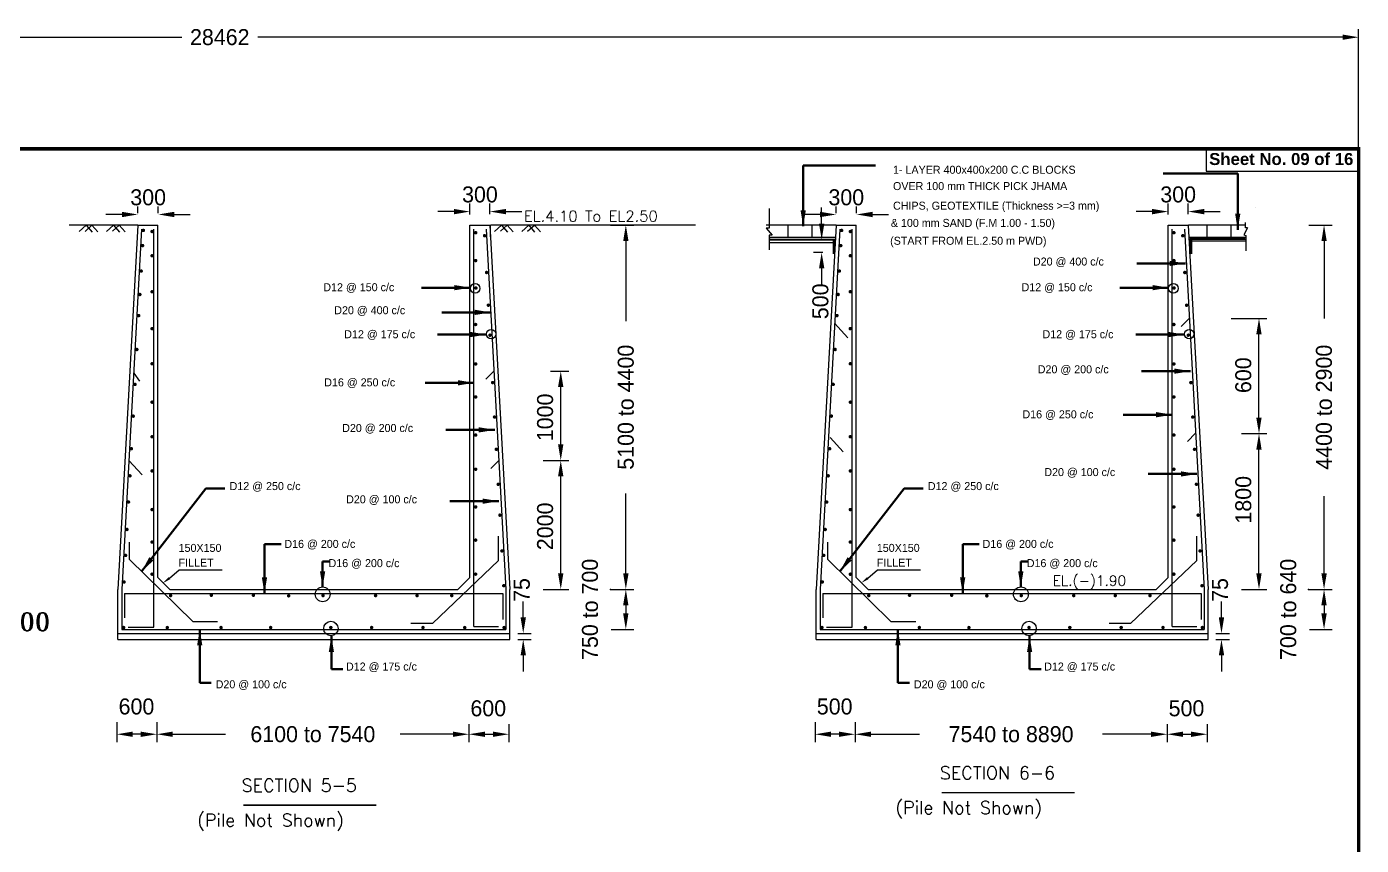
# Model space of a CAD drawing. Extents: x -377620 to 406987, y -326460 to -226264.
# Drawn here: x 224406 to 241084, y -242722 to -232497 of the extents above; entities that cross this region are included whole.
import ezdxf

# ---------------------------------------------------------------- set-up
doc = ezdxf.new("R2010")
doc.units = 0
doc.header["$LTSCALE"] = 300
doc.header["$MEASUREMENT"] = 0
doc.layers.get('DEFPOINTS').update_dxf_attribs({"linetype": 'CONTINUOUS'})
doc.layers.add('LINE', color=7, linetype='CONTINUOUS')
doc.styles.add('BIG', font='ROMANT.SHX')
doc.dimstyles.new('3', dxfattribs={"dimtxt": 225, "dimasz": 350, "dimexe": 100, "dimexo": 25, "dimgap": 9, "dimtad": 0, "dimdec": 0, "dimzin": 0, "dimdsep": 46, "dimtxsty": 'Standard', "dimcen": 0, "dimclrd": 5, "dimclre": 6, "dimclrt": 256, "dimadec": 0, "dimazin": 0, "dimtfac": 1, "dimtdec": 0, "dimtofl": 0, "dimtmove": 2, "dimatfit": 3, "dimfxl": 1, "dimtolj": 1, "dimtzin": 0, "dimarcsym": 0})

# ---------------------------------------------------------------- blocks, each defined once
blk = doc.blocks.new('*D206')
at = {"layer": 'DEFPOINTS', "color": 0}
for p in [(230517, -240075), (230517, -240150), (230611, -240075)]:
    blk.add_point(p, dxfattribs=at)
at = {"layer": 'LINE', "color": 7}
for p, q in [((230611, -239875), (230611, -239675)), ((230542, -240075), (230711, -240075)), ((230542, -240150), (230711, -240150)), ((230611, -240350), (230611, -240550))]:
    blk.add_line(p, q, dxfattribs=at)
for points in [[(230578, -239875), (230645, -239875), (230611, -240075)], [(230578, -240350), (230645, -240350), (230611, -240150)]]:
    blk.add_solid(points, dxfattribs=at)
at = {"layer": 'LINE', "color": 7, "insert": (230594, -239533), "char_height": 200, "attachment_point": 5, "rotation": 90}
blk.add_mtext('\\A1;75', dxfattribs=at)
blk = doc.blocks.new('*D207')
at = {"layer": 'DEFPOINTS', "color": 0}
for p in [(231701, -239525), (231686, -240025), (231893, -240025)]:
    blk.add_point(p, dxfattribs=at)
at = {"layer": 'LINE', "color": 7}
for p, q in [((231726, -239525), (231993, -239525)), ((231893, -239725), (231893, -239825)), ((231711, -240025), (231993, -240025))]:
    blk.add_line(p, q, dxfattribs=at)
for points in [[(231859, -239725), (231926, -239725), (231893, -239525)], [(231859, -239825), (231926, -239825), (231893, -240025)]]:
    blk.add_solid(points, dxfattribs=at)
at = {"layer": 'LINE', "color": 7, "insert": (231446, -239775), "char_height": 200, "attachment_point": 5, "rotation": 90}
blk.add_mtext('\\A1;750 to 700', dxfattribs=at)
blk = doc.blocks.new('*D212')
at = {"layer": 'DEFPOINTS', "color": 0}
for p in [(229932, -241182), (230432, -241182), (230432, -241335)]:
    blk.add_point(p, dxfattribs=at)
at = {"layer": 'LINE', "color": 7}
for p, q in [((229932, -241207), (229932, -241435)), ((230432, -241207), (230432, -241435)), ((230132, -241335), (230232, -241335))]:
    blk.add_line(p, q, dxfattribs=at)
for points in [[(230132, -241302), (230132, -241368), (229932, -241335)], [(230232, -241302), (230232, -241368), (230432, -241335)]]:
    blk.add_solid(points, dxfattribs=at)
at = {"layer": 'LINE', "color": 7, "insert": (230174, -241012), "char_height": 200, "attachment_point": 5}
blk.add_mtext('\\A1;600', dxfattribs=at)
blk = doc.blocks.new('*D213')
at = {"layer": 'DEFPOINTS', "color": 0}
for p in [(225532, -241157), (226032, -241157), (225532, -241335)]:
    blk.add_point(p, dxfattribs=at)
at = {"layer": 'LINE', "color": 7}
for p, q in [((225532, -241182), (225532, -241435)), ((226032, -241182), (226032, -241435)), ((225832, -241335), (225732, -241335))]:
    blk.add_line(p, q, dxfattribs=at)
for points in [[(225732, -241302), (225732, -241368), (225532, -241335)], [(225832, -241302), (225832, -241368), (226032, -241335)]]:
    blk.add_solid(points, dxfattribs=at)
at = {"layer": 'LINE', "color": 7, "insert": (225778, -240989), "char_height": 200, "attachment_point": 5}
blk.add_mtext('\\A1;600', dxfattribs=at)
blk = doc.blocks.new('*D214')
at = {"layer": 'DEFPOINTS', "color": 0}
for p in [(226032, -241240), (229932, -241240), (229932, -241335)]:
    blk.add_point(p, dxfattribs=at)
at = {"layer": 'LINE', "color": 7}
for p, q in [((226032, -241265), (226032, -241435)), ((229932, -241265), (229932, -241435)), ((226232, -241335), (226890, -241335)), ((229732, -241335), (229074, -241335))]:
    blk.add_line(p, q, dxfattribs=at)
for points in [[(226232, -241302), (226232, -241368), (226032, -241335)], [(229732, -241302), (229732, -241368), (229932, -241335)]]:
    blk.add_solid(points, dxfattribs=at)
at = {"layer": 'LINE', "color": 7, "insert": (227982, -241335), "char_height": 200, "attachment_point": 5}
blk.add_mtext('\\A1;6100 to 7540', dxfattribs=at)
blk = doc.blocks.new('*D215')
at = {"layer": 'DEFPOINTS', "color": 0}
for p in [(241050, -232628), (212588, -234023), (241050, -234023)]:
    blk.add_point(p, dxfattribs=at)
at = {"layer": 'LINE', "color": 7}
for p, q in [((212588, -233998), (212588, -232528)), ((212788, -232628), (226343, -232628)), ((240850, -232628), (227294, -232628)), ((241050, -233998), (241050, -232528))]:
    blk.add_line(p, q, dxfattribs=at)
for points in [[(212788, -232595), (212788, -232661), (212588, -232628)], [(240850, -232595), (240850, -232661), (241050, -232628)]]:
    blk.add_solid(points, dxfattribs=at)
at = {"layer": 'LINE', "color": 7, "insert": (226819, -232628), "char_height": 200, "attachment_point": 5}
blk.add_mtext('\\A1;28462', dxfattribs=at)
blk = doc.blocks.new('*D216')
at = {"layer": 'DEFPOINTS', "color": 0}
for p in [(231676, -234975), (231893, -234975), (231676, -239525)]:
    blk.add_point(p, dxfattribs=at)
at = {"layer": 'LINE', "color": 7}
for p, q in [((231701, -234975), (231993, -234975)), ((231893, -235175), (231893, -236175)), ((231893, -239325), (231893, -238326)), ((231701, -239525), (231993, -239525))]:
    blk.add_line(p, q, dxfattribs=at)
for points in [[(231860, -235175), (231927, -235175), (231893, -234975)], [(231860, -239325), (231927, -239325), (231893, -239525)]]:
    blk.add_solid(points, dxfattribs=at)
at = {"layer": 'LINE', "color": 7, "insert": (231893, -237250), "char_height": 200, "attachment_point": 5, "rotation": 90}
blk.add_mtext('\\A1;5100 to 4400', dxfattribs=at)
blk = doc.blocks.new('*D221')
at = {"layer": 'DEFPOINTS', "color": 0}
for p in [(230895, -237914), (231080, -237914), (230836, -239525)]:
    blk.add_point(p, dxfattribs=at)
at = {"layer": 'LINE', "color": 7}
for p, q in [((230920, -237914), (231180, -237914)), ((231080, -239325), (231080, -238114)), ((230861, -239525), (231180, -239525))]:
    blk.add_line(p, q, dxfattribs=at)
for points in [[(231046, -238114), (231113, -238114), (231080, -237914)], [(231046, -239325), (231113, -239325), (231080, -239525)]]:
    blk.add_solid(points, dxfattribs=at)
at = {"layer": 'LINE', "color": 7, "insert": (230885, -238738), "char_height": 200, "attachment_point": 5, "rotation": 90}
blk.add_mtext('\\A1;2000', dxfattribs=at)
blk = doc.blocks.new('*D225')
at = {"layer": 'DEFPOINTS', "color": 0}
for p in [(230195, -234806), (229945, -234869), (230195, -234863)]:
    blk.add_point(p, dxfattribs=at)
at = {"layer": 'LINE', "color": 7}
for p, q in [((229745, -234806), (229545, -234806)), ((229945, -234844), (229945, -234706)), ((230195, -234838), (230195, -234706)), ((230395, -234806), (230595, -234806))]:
    blk.add_line(p, q, dxfattribs=at)
for points in [[(229745, -234773), (229745, -234840), (229945, -234806)], [(230395, -234773), (230395, -234840), (230195, -234806)]]:
    blk.add_solid(points, dxfattribs=at)
at = {"layer": 'LINE', "color": 7, "insert": (230070, -234593), "char_height": 200, "attachment_point": 5}
blk.add_mtext('\\A1;300', dxfattribs=at)
blk = doc.blocks.new('*D226')
at = {"layer": 'DEFPOINTS', "color": 0}
for p in [(225796, -234853), (226051, -234842), (226051, -234853)]:
    blk.add_point(p, dxfattribs=at)
at = {"layer": 'LINE', "color": 7}
for p, q in [((225796, -234828), (225796, -234742)), ((226051, -234828), (226051, -234742)), ((225596, -234842), (225396, -234842)), ((226251, -234842), (226451, -234842))]:
    blk.add_line(p, q, dxfattribs=at)
for points in [[(225596, -234809), (225596, -234876), (225796, -234842)], [(226251, -234809), (226251, -234876), (226051, -234842)]]:
    blk.add_solid(points, dxfattribs=at)
at = {"layer": 'LINE', "color": 7, "insert": (225924, -234629), "char_height": 200, "attachment_point": 5}
blk.add_mtext('\\A1;300', dxfattribs=at)
blk = doc.blocks.new('*D229')
at = {"layer": 'DEFPOINTS', "color": 0}
for p in [(239242, -240075), (239242, -240150), (239336, -240075)]:
    blk.add_point(p, dxfattribs=at)
at = {"layer": 'LINE', "color": 7}
for p, q in [((239336, -239875), (239336, -239675)), ((239267, -240075), (239436, -240075)), ((239267, -240150), (239436, -240150)), ((239336, -240350), (239336, -240550))]:
    blk.add_line(p, q, dxfattribs=at)
for points in [[(239303, -239875), (239370, -239875), (239336, -240075)], [(239303, -240350), (239370, -240350), (239336, -240150)]]:
    blk.add_solid(points, dxfattribs=at)
at = {"layer": 'LINE', "color": 7, "insert": (239319, -239533), "char_height": 200, "attachment_point": 5, "rotation": 90}
blk.add_mtext('\\A1;75', dxfattribs=at)
blk = doc.blocks.new('*D230')
at = {"layer": 'DEFPOINTS', "color": 0}
for p in [(240426, -239525), (240411, -240025), (240618, -240025)]:
    blk.add_point(p, dxfattribs=at)
at = {"layer": 'LINE', "color": 7}
for p, q in [((240451, -239525), (240718, -239525)), ((240618, -239725), (240618, -239825)), ((240436, -240025), (240718, -240025))]:
    blk.add_line(p, q, dxfattribs=at)
for points in [[(240584, -239725), (240651, -239725), (240618, -239525)], [(240584, -239825), (240651, -239825), (240618, -240025)]]:
    blk.add_solid(points, dxfattribs=at)
at = {"layer": 'LINE', "color": 7, "insert": (240171, -239775), "char_height": 200, "attachment_point": 5, "rotation": 90}
blk.add_mtext('\\A1;700 to 640', dxfattribs=at)
blk = doc.blocks.new('*D231')
at = {"layer": 'DEFPOINTS', "color": 0}
for p in [(238657, -241182), (239157, -241182), (239157, -241335)]:
    blk.add_point(p, dxfattribs=at)
at = {"layer": 'LINE', "color": 7}
for p, q in [((238657, -241207), (238657, -241435)), ((239157, -241207), (239157, -241435)), ((238857, -241335), (238957, -241335))]:
    blk.add_line(p, q, dxfattribs=at)
for points in [[(238857, -241302), (238857, -241368), (238657, -241335)], [(238957, -241302), (238957, -241368), (239157, -241335)]]:
    blk.add_solid(points, dxfattribs=at)
at = {"layer": 'LINE', "color": 7, "insert": (238899, -241012), "char_height": 200, "attachment_point": 5}
blk.add_mtext('\\A1;500', dxfattribs=at)
blk = doc.blocks.new('*D232')
at = {"layer": 'DEFPOINTS', "color": 0}
for p in [(234257, -241157), (234757, -241157), (234257, -241335)]:
    blk.add_point(p, dxfattribs=at)
at = {"layer": 'LINE', "color": 7}
for p, q in [((234257, -241182), (234257, -241435)), ((234757, -241182), (234757, -241435)), ((234557, -241335), (234457, -241335))]:
    blk.add_line(p, q, dxfattribs=at)
for points in [[(234457, -241302), (234457, -241368), (234257, -241335)], [(234557, -241302), (234557, -241368), (234757, -241335)]]:
    blk.add_solid(points, dxfattribs=at)
at = {"layer": 'LINE', "color": 7, "insert": (234503, -240989), "char_height": 200, "attachment_point": 5}
blk.add_mtext('\\A1;500', dxfattribs=at)
blk = doc.blocks.new('*D233')
at = {"layer": 'DEFPOINTS', "color": 0}
for p in [(234757, -241240), (238657, -241240), (238657, -241335)]:
    blk.add_point(p, dxfattribs=at)
at = {"layer": 'LINE', "color": 7}
for p, q in [((234757, -241265), (234757, -241435)), ((238657, -241265), (238657, -241435)), ((234957, -241335), (235564, -241335)), ((238457, -241335), (237849, -241335))]:
    blk.add_line(p, q, dxfattribs=at)
for points in [[(234957, -241302), (234957, -241368), (234757, -241335)], [(238457, -241302), (238457, -241368), (238657, -241335)]]:
    blk.add_solid(points, dxfattribs=at)
at = {"layer": 'LINE', "color": 7, "insert": (236707, -241335), "char_height": 200, "attachment_point": 5}
blk.add_mtext('\\A1;7540 to 8890', dxfattribs=at)
blk = doc.blocks.new('*D234')
at = {"layer": 'DEFPOINTS', "color": 0}
for p in [(240401, -234975), (240618, -234975), (240401, -239525)]:
    blk.add_point(p, dxfattribs=at)
at = {"layer": 'LINE', "color": 7}
for p, q in [((240426, -234975), (240718, -234975)), ((240618, -235175), (240618, -236141)), ((240618, -239325), (240618, -238359)), ((240426, -239525), (240718, -239525))]:
    blk.add_line(p, q, dxfattribs=at)
for points in [[(240585, -235175), (240652, -235175), (240618, -234975)], [(240585, -239325), (240652, -239325), (240618, -239525)]]:
    blk.add_solid(points, dxfattribs=at)
at = {"layer": 'LINE', "color": 7, "insert": (240618, -237250), "char_height": 200, "attachment_point": 5, "rotation": 90}
blk.add_mtext('\\A1;4400 to 2900', dxfattribs=at)
blk = doc.blocks.new('*D235')
at = {"layer": 'DEFPOINTS', "color": 0}
for p in [(239562, -237580), (239805, -237580), (239561, -239525)]:
    blk.add_point(p, dxfattribs=at)
at = {"layer": 'LINE', "color": 7}
for p, q in [((239587, -237580), (239905, -237580)), ((239805, -239325), (239805, -237780)), ((239586, -239525), (239905, -239525))]:
    blk.add_line(p, q, dxfattribs=at)
for points in [[(239771, -237780), (239838, -237780), (239805, -237580)], [(239771, -239325), (239838, -239325), (239805, -239525)]]:
    blk.add_solid(points, dxfattribs=at)
at = {"layer": 'LINE', "color": 7, "insert": (239610, -238406), "char_height": 200, "attachment_point": 5, "rotation": 90}
blk.add_mtext('\\A1;1800', dxfattribs=at)
blk = doc.blocks.new('*D236')
at = {"layer": 'DEFPOINTS', "color": 0}
for p in [(238920, -234806), (238670, -234869), (238920, -234863)]:
    blk.add_point(p, dxfattribs=at)
at = {"layer": 'LINE', "color": 7}
for p, q in [((238470, -234806), (238270, -234806)), ((238670, -234844), (238670, -234706)), ((238920, -234838), (238920, -234706)), ((239120, -234806), (239320, -234806))]:
    blk.add_line(p, q, dxfattribs=at)
for points in [[(238470, -234773), (238470, -234840), (238670, -234806)], [(239120, -234773), (239120, -234840), (238920, -234806)]]:
    blk.add_solid(points, dxfattribs=at)
at = {"layer": 'LINE', "color": 7, "insert": (238795, -234593), "char_height": 200, "attachment_point": 5}
blk.add_mtext('\\A1;300', dxfattribs=at)
blk = doc.blocks.new('*D237')
at = {"layer": 'DEFPOINTS', "color": 0}
for p in [(234521, -234853), (234776, -234842), (234776, -234853)]:
    blk.add_point(p, dxfattribs=at)
at = {"layer": 'LINE', "color": 7}
for p, q in [((234521, -234828), (234521, -234742)), ((234776, -234828), (234776, -234742)), ((234321, -234842), (234121, -234842)), ((234976, -234842), (235176, -234842))]:
    blk.add_line(p, q, dxfattribs=at)
for points in [[(234321, -234809), (234321, -234876), (234521, -234842)], [(234976, -234809), (234976, -234876), (234776, -234842)]]:
    blk.add_solid(points, dxfattribs=at)
at = {"layer": 'LINE', "color": 7, "insert": (234648, -234629), "char_height": 200, "attachment_point": 5}
blk.add_mtext('\\A1;300', dxfattribs=at)
blk = doc.blocks.new('*D238')
at = {"layer": 'DEFPOINTS', "color": 0}
for p in [(230926, -236799), (231080, -236799), (230836, -237914)]:
    blk.add_point(p, dxfattribs=at)
at = {"layer": 'LINE', "color": 7}
for p, q in [((230951, -236799), (231180, -236799)), ((231080, -237714), (231080, -236999)), ((230861, -237914), (231180, -237914))]:
    blk.add_line(p, q, dxfattribs=at)
for points in [[(231046, -236999), (231113, -236999), (231080, -236799)], [(231046, -237714), (231113, -237714), (231080, -237914)]]:
    blk.add_solid(points, dxfattribs=at)
at = {"layer": 'LINE', "color": 7, "insert": (230885, -237377), "char_height": 200, "attachment_point": 5, "rotation": 90}
blk.add_mtext('\\A1;1000', dxfattribs=at)
blk = doc.blocks.new('A$C592C3544')
at = {"layer": 'LINE'}
for s, p in [('1- LAYER 400x400x200 C.C BLOCKS', (106, -17)), ('OVER 100 mm THICK PICK JHAMA', (106, -221)), ('CHIPS, GEOTEXTILE (Thickness >=3 mm) ', (106, -466)), ('& 100 mm SAND (F.M 1.00 - 1.50)', (79, -681))]:
    blk.add_text(s, height=100, dxfattribs=at).set_placement(p)
blk = doc.blocks.new('*D507')
at = {"layer": 'DEFPOINTS', "color": 0}
for p in [(234380, -235156), (234340, -235317), (234380, -235317)]:
    blk.add_point(p, dxfattribs=at)
at = {"layer": 'LINE', "color": 7}
for p, q in [((234340, -234956), (234340, -234756)), ((234355, -235156), (234240, -235156)), ((234355, -235317), (234240, -235317)), ((234340, -235517), (234340, -235717))]:
    blk.add_line(p, q, dxfattribs=at)
for points in [[(234307, -234956), (234374, -234956), (234340, -235156)], [(234307, -235517), (234374, -235517), (234340, -235317)]]:
    blk.add_solid(points, dxfattribs=at)
at = {"layer": 'LINE', "color": 7, "insert": (234325, -235927), "char_height": 200, "attachment_point": 5, "rotation": 90}
blk.add_mtext('\\A1;500', dxfattribs=at)
blk = doc.blocks.new('*D546')
at = {"layer": 'DEFPOINTS', "color": 0}
for p in [(239432, -236140), (239805, -236140), (239561, -237580)]:
    blk.add_point(p, dxfattribs=at)
at = {"layer": 'LINE', "color": 7}
for p, q in [((239457, -236140), (239905, -236140)), ((239805, -237380), (239805, -236340)), ((239586, -237580), (239905, -237580))]:
    blk.add_line(p, q, dxfattribs=at)
for points in [[(239771, -236340), (239838, -236340), (239805, -236140)], [(239771, -237380), (239838, -237380), (239805, -237580)]]:
    blk.add_solid(points, dxfattribs=at)
at = {"layer": 'LINE', "color": 7, "insert": (239610, -236850), "char_height": 200, "attachment_point": 5, "rotation": 90}
blk.add_mtext('\\A1;600', dxfattribs=at)

msp = doc.modelspace()

# ---------------------------------------------------------------- linework, layer by layer
at = {"layer": 'LINE', "color": 7}
for p, q in [((233683.6486, -234767.8439), (233683.6486, -235014.3165)), ((225794.9754, -234975.3814), (224935.4461, -234976.0426)), ((225794.9754, -234975.3814), (225544.9754, -239525.3814)), ((225794.9754, -234975.3814), (226044.9754, -234975.3814)), ((226044.9754, -239375.3814), (226044.9754, -234975.3814)), ((229944.9754, -239375.3814), (229944.9754, -234975.3814)), ((229944.9754, -234975.3814), (230194.9754, -234975.3814)), ((230194.9754, -234975.3814), (230444.9754, -239525.3814)), ((230201.1056, -235120.1269), (230201.1056, -234977.4063)), ((232765, -234975.4117), (230201.128, -234975.4117)), ((234519.8105, -234975.3814), (233647.9341, -234976.0521)), ((233923.2549, -235125.2291), (233923.2549, -234977.3456)), ((234223.2549, -235125.2291), (234223.2549, -234977.3456)), ((234519.8105, -234975.3814), (234269.8105, -239525.3814)), ((234519.8105, -234975.3814), (234769.8105, -234975.3814)), ((234769.8105, -239375.3814), (234769.8105, -234975.3814)), ((238669.8105, -239375.3814), (238669.8105, -234975.3814)), ((238669.8105, -234975.3814), (238919.8105, -234975.3814)), ((238919.8105, -234975.3814), (239169.8105, -239525.3814)), ((239634.7535, -234975.4117), (238925.9631, -234975.4117)), ((239159.3974, -235125.2594), (239159.3974, -234977.3759)), ((239459.3974, -235125.2594), (239459.3974, -234977.3759)), ((239636, -235010.3664), (239636, -234942)), ((225842.3036, -235025.3814), (225594.9001, -239528.1245)), ((225994.9754, -239998.7278), (225994.9754, -235025.3814)), ((229994.9754, -239987.8416), (229994.9754, -235025.3814)), ((230147.6472, -235025.3814), (230395.0507, -239528.1245)), ((233683.6486, -235014.3165), (233646.6071, -235014.3165)), ((233646.6071, -235014.3165), (233720.6901, -235100.5818)), ((233683.6486, -235100.5818), (233683.6486, -235285.4363)), ((233720.6901, -235100.5818), (233683.6486, -235100.5818)), ((233686.8084, -235133.5726), (233686.8084, -235138.2999)), ((233695.9957, -235125.2291), (234523.2549, -235125.2291)), ((234567.1386, -235025.3814), (234319.7352, -239528.1245)), ((234719.8105, -239998.7278), (234719.8105, -235025.3814)), ((238719.8105, -239987.8416), (238719.8105, -235025.3814)), ((238872.4823, -235025.3814), (239119.8858, -239528.1245)), ((238932.1382, -235125.2594), (239640.9286, -235125.2594)), ((238941.1827, -235332.2154), (238941.1827, -235147.8501)), ((238941.1827, -235147.8501), (239637.4247, -235147.8501)), ((238945.9191, -235147.8501), (238945.9191, -235332.2154)), ((239627.952, -235147.8501), (238945.9191, -235147.8501)), ((239659.5799, -235010.3664), (239616.0603, -235097.2398)), ((239616.0603, -235097.2398), (239640.9286, -235103.4451)), ((239659.5799, -235010.3664), (239636, -235010.3664)), ((239640.9286, -235103.4451), (239640.9286, -235295.8077)), ((233683.6486, -235193.009), (234501.4589, -235193.009)), ((234515.668, -235155.5726), (233686.8084, -235155.5726)), ((233686.8084, -235160.2999), (234506.1952, -235160.2999)), ((234501.4589, -235165.0272), (233686.8084, -235165.0272)), ((234487.4589, -235335.2106), (234487.4589, -235165.0272)), ((234492.1952, -235160.2999), (234492.1952, -235330.4832)), ((234501.668, -235330.4832), (234501.668, -235155.5726)), ((238955.3917, -235332.2154), (238955.3917, -235152.5774)), ((238955.3917, -235152.5774), (239637.4247, -235152.5774)), ((238960.1282, -235152.5774), (238960.1282, -235332.2154)), ((239632.6884, -235152.5774), (238960.1282, -235152.5774)), ((239640.9286, -235175.0526), (238960.1282, -235175.0526)), ((238933.7386, -236140.2451), (238831.6854, -236242.1038)), ((234502.5931, -236200.1095), (234668.0954, -236381.8152)), ((230245.0879, -236798.8019), (230143.0348, -236900.6605)), ((225743.4844, -236823.8903), (225814.4817, -236925.7489)), ((229896.397, -236944.5745), (229555.1199, -236944.5745)), ((238621.2321, -237343.5745), (238279.9549, -237343.5745)), ((234445.2262, -237626.3363), (234610.7285, -237808.042)), ((239012.5936, -237575.4069), (238910.5405, -237677.2656)), ((225683.5603, -237914.5098), (225849.0626, -238096.2155)), ((230306.5806, -237913.7895), (230204.5275, -238015.6481)), ((225692.2621, -239151.4365), (225692.2621, -238934.0426)), ((230302.5929, -239163.9444), (230302.5929, -238861.0426)), ((234417.0972, -239151.4365), (234417.0972, -238934.0426)), ((239027.428, -239163.9444), (239027.428, -238861.0426)), ((225692.2621, -239151.4365), (226481.5308, -239926.9275)), ((226190.679, -239385.4941), (226313.0173, -239280.2926)), ((226313.0173, -239280.2926), (226848.488, -239280.2926)), ((230302.5929, -239163.9444), (229475.7402, -239951.9434)), ((234417.0972, -239151.4365), (235206.3659, -239926.9275)), ((234915.5141, -239385.4941), (235037.8524, -239280.2926)), ((235037.8524, -239280.2926), (235573.3231, -239280.2926)), ((239027.428, -239163.9444), (238200.5752, -239951.9434)), ((226044.9754, -239375.3814), (226194.9754, -239525.3814)), ((229944.9754, -239375.3814), (229794.9754, -239525.3814)), ((234769.8105, -239375.3814), (234919.8105, -239525.3814)), ((238669.8105, -239375.3814), (238519.8105, -239525.3814)), ((225544.9754, -240150.3814), (225544.9754, -239525.3814)), ((225594.9001, -239528.1245), (225594.9001, -240025.3814)), ((225628.486, -239575.3814), (230357.3744, -239575.3814)), ((225628.486, -239575.3814), (225628.486, -239878.7965)), ((226194.9754, -239525.3814), (229794.9754, -239525.3814)), ((230357.3744, -239575.3814), (230357.3744, -239900.4711)), ((230395.0507, -239528.1245), (230395.0507, -240025.3814)), ((230444.9754, -240150.3814), (230444.9754, -239525.3814)), ((234269.8105, -240150.3814), (234269.8105, -239525.3814)), ((234319.7352, -239528.1245), (234319.7352, -240025.3814)), ((234353.3211, -239575.3814), (239082.2094, -239575.3814)), ((234353.3211, -239575.3814), (234353.3211, -239878.7965)), ((234919.8105, -239525.3814), (238519.8105, -239525.3814)), ((239082.2094, -239575.3814), (239082.2094, -239900.4711)), ((239119.8858, -239528.1245), (239119.8858, -240025.3814)), ((239169.8105, -240150.3814), (239169.8105, -239525.3814)), ((226481.5308, -239926.9275), (226791.4817, -239926.9275)), ((229475.7402, -239951.9434), (229206.4817, -239951.9434)), ((235206.3659, -239926.9275), (235516.3168, -239926.9275)), ((238200.5752, -239951.9434), (237931.3168, -239951.9434)), ((225544.9754, -240075.3814), (230444.9754, -240075.3814)), ((225544.9754, -240150.3814), (230444.9754, -240150.3814)), ((225594.9001, -240025.3814), (230395.0507, -240025.3814)), ((225675.8246, -239998.7278), (225994.9754, -239998.7278)), ((229995.6283, -239987.8416), (230301.9456, -239987.8416)), ((234269.8105, -240075.3814), (239169.8105, -240075.3814)), ((234269.8105, -240150.3814), (239169.8105, -240150.3814)), ((234319.7352, -240025.3814), (239119.8858, -240025.3814)), ((234400.6597, -239998.7278), (234719.8105, -239998.7278)), ((238720.4634, -239987.8416), (239026.7806, -239987.8416))]:
    msp.add_line(p, q, dxfattribs=at)
at = {"layer": 'LINE', "color": 7, "lineweight": 40, "const_width": 42.8247}
msp.add_lwpolyline([(212588, -254149.2735), (241049.6461, -254149.2735), (241049.6461, -234022.8237), (212588, -234022.8237)], close=True, dxfattribs=at)
at = {"layer": 'LINE'}
msp.add_lwpolyline([(241049.6461, -234022.8237), (239145.3661, -234022.8237), (239145.3661, -234302.1237), (241049.6461, -234302.1237)], close=True, dxfattribs=at)
at = {"layer": 'LINE', "color": 7}
for points in [[(225063, -235057), (225148.9968, -234975.8783), (225223, -235063)], [(225135.3351, -235052.8649), (225221.335, -234975.8227), (225295.3351, -235058.8649)], [(225404.999, -235056.7369), (225490.9959, -234975.6152), (225564.999, -235062.7369)], [(225477.3341, -235052.6017), (225563.3341, -234975.5596), (225637.3341, -235058.6017)], [(230253.0032, -235056.5334), (230339, -234975.4117), (230413.0032, -235062.5334)], [(230325.3383, -235052.3982), (230411.3382, -234975.3561), (230485.3383, -235058.3982)], [(230593.0032, -235056.5334), (230679, -234975.4117), (230753.0032, -235062.5334)], [(230665.3383, -235052.3982), (230751.3382, -234975.3561), (230825.3383, -235058.3982)]]:
    msp.add_lwpolyline(points, dxfattribs=at)
at = {"layer": 'LINE', "color": 7, "const_width": 21.6}
for points in [[(225854.1529, -235041.4915, 1), (225875.7529, -235041.4915, 1)], [(225962.3386, -235055.1364, 1), (225983.9386, -235055.1364, 1)], [(230005.9891, -235069.8077, 1), (230027.5891, -235069.8077, 1)], [(230117.0778, -235107.7298, 1), (230138.6778, -235107.7298, 1)], [(234578.9879, -235041.4915, 1), (234600.5879, -235041.4915, 1)], [(234687.1737, -235055.1364, 1), (234708.7737, -235055.1364, 1)], [(238730.8242, -235069.8077, 1), (238752.4242, -235069.8077, 1)], [(238841.9129, -235107.7298, 1), (238863.5129, -235107.7298, 1)], [(225843.7636, -235230.5764, 1), (225865.3636, -235230.5764, 1)], [(234568.5987, -235230.5764, 1), (234590.1987, -235230.5764, 1)], [(225962.3386, -235357.9277, 1), (225983.9386, -235357.9277, 1)], [(230005.9891, -235417.9134, 1), (230027.5891, -235417.9134, 1)], [(234687.1737, -235357.9277, 1), (234708.7737, -235357.9277, 1)], [(238730.8242, -235417.9134, 1), (238752.4242, -235417.9134, 1)], [(225826.254, -235549.2512, 1), (225847.854, -235549.2512, 1)], [(230142.3078, -235566.9157, 1), (230163.9078, -235566.9157, 1)], [(234551.0891, -235549.2512, 1), (234572.6891, -235549.2512, 1)], [(238867.1429, -235566.9157, 1), (238888.7429, -235566.9157, 1)], [(225962.3386, -235807.2766, 1), (225983.9386, -235807.2766, 1)], [(230008.5813, -235760.8624, 1), (230030.1813, -235760.8624, 1)], [(234687.1737, -235807.2766, 1), (234708.7737, -235807.2766, 1)], [(238733.4164, -235760.8624, 1), (238755.0164, -235760.8624, 1)], [(225810.1734, -235841.9185, 1), (225831.7734, -235841.9185, 1)], [(230164.7738, -235975.7968, 1), (230186.3738, -235975.7968, 1)], [(234535.0084, -235841.9185, 1), (234556.6084, -235841.9185, 1)], [(238889.6089, -235975.7968, 1), (238911.2089, -235975.7968, 1)], [(225795.7035, -236105.2705, 1), (225817.3035, -236105.2705, 1)], [(234520.5385, -236105.2705, 1), (234542.1385, -236105.2705, 1)], [(225962.3386, -236268.4582, 1), (225983.9386, -236268.4582, 1)], [(230005.9891, -236216.5694, 1), (230027.5891, -236216.5694, 1)], [(234687.1737, -236268.4582, 1), (234708.7737, -236268.4582, 1)], [(238730.8242, -236216.5694, 1), (238752.4242, -236216.5694, 1)], [(230185.3412, -236350.1223, 1), (230206.9412, -236350.1223, 1)], [(238910.1762, -236350.1223, 1), (238931.7762, -236350.1223, 1)], [(225772.4282, -236528.8816, 1), (225794.0282, -236528.8816, 1)], [(234497.2632, -236528.8816, 1), (234518.8632, -236528.8816, 1)], [(225962.3386, -236707.0825, 1), (225983.9386, -236707.0825, 1)], [(230005.9891, -236709.7191, 1), (230027.5891, -236709.7191, 1)], [(234687.1737, -236707.0825, 1), (234708.7737, -236707.0825, 1)], [(238730.8242, -236709.7191, 1), (238752.4242, -236709.7191, 1)], [(225748.4731, -236964.8631, 1), (225770.0731, -236964.8631, 1)], [(230217.8666, -236942.0843, 1), (230239.4666, -236942.0843, 1)], [(234473.3082, -236964.8631, 1), (234494.9082, -236964.8631, 1)], [(238942.7016, -236942.0843, 1), (238964.3016, -236942.0843, 1)], [(230005.9891, -237121.9299, 1), (230027.5891, -237121.9299, 1)], [(238730.8242, -237121.9299, 1), (238752.4242, -237121.9299, 1)], [(225962.3386, -237186.7954, 1), (225983.9386, -237186.7954, 1)], [(234687.1737, -237186.7954, 1), (234708.7737, -237186.7954, 1)], [(225726.6952, -237361.221, 1), (225748.2952, -237361.221, 1)], [(230241.5451, -237373.0346, 1), (230263.1451, -237373.0346, 1)], [(234451.5303, -237361.221, 1), (234473.1303, -237361.221, 1)], [(238966.3802, -237373.0346, 1), (238987.9802, -237373.0346, 1)], [(225962.3386, -237618.5397, 1), (225983.9386, -237618.5397, 1)], [(230005.9891, -237597.525, 1), (230027.5891, -237597.525, 1)], [(234687.1737, -237618.5397, 1), (234708.7737, -237618.5397, 1)], [(238730.8242, -237597.525, 1), (238752.4242, -237597.525, 1)], [(225704.323, -237768.3952, 1), (225725.923, -237768.3952, 1)], [(230263.639, -237775.1421, 1), (230285.239, -237775.1421, 1)], [(234429.1581, -237768.3952, 1), (234450.7581, -237768.3952, 1)], [(238988.474, -237775.1421, 1), (239010.074, -237775.1421, 1)], [(225685.7251, -238106.8766, 1), (225707.3251, -238106.8766, 1)], [(225962.3386, -238045.1613, 1), (225983.9386, -238045.1613, 1)], [(230005.9891, -238024.369, 1), (230027.5891, -238024.369, 1)], [(234410.5602, -238106.8766, 1), (234432.1602, -238106.8766, 1)], [(234687.1737, -238045.1613, 1), (234708.7737, -238045.1613, 1)], [(238730.8242, -238024.369, 1), (238752.4242, -238024.369, 1)], [(230287.6648, -238212.4118, 1), (230309.2648, -238212.4118, 1)], [(239012.4998, -238212.4118, 1), (239034.0998, -238212.4118, 1)], [(225667.7265, -238434.4522, 1), (225689.3265, -238434.4522, 1)], [(230005.9891, -238495.7427, 1), (230027.5891, -238495.7427, 1)], [(234392.5615, -238434.4522, 1), (234414.1615, -238434.4522, 1)], [(238730.8242, -238495.7427, 1), (238752.4242, -238495.7427, 1)], [(225962.3386, -238528.1971, 1), (225983.9386, -238528.1971, 1)], [(230308.8704, -238598.3534, 1), (230330.4704, -238598.3534, 1)], [(234687.1737, -238528.1971, 1), (234708.7737, -238528.1971, 1)], [(239033.7054, -238598.3534, 1), (239055.3054, -238598.3534, 1)], [(225648.9105, -238776.903, 1), (225670.5105, -238776.903, 1)], [(234373.7456, -238776.903, 1), (234395.3456, -238776.903, 1)], [(225962.3386, -238934.1733, 1), (225983.9386, -238934.1733, 1)], [(230005.9891, -238910.1543, 1), (230027.5891, -238910.1543, 1)], [(234687.1737, -238934.1733, 1), (234708.7737, -238934.1733, 1)], [(238730.8242, -238910.1543, 1), (238752.4242, -238910.1543, 1)], [(225631.0923, -239101.195, 1), (225652.6923, -239101.195, 1)], [(230333.4071, -239044.922, 1), (230355.0071, -239044.922, 1)], [(234355.9273, -239101.195, 1), (234377.5273, -239101.195, 1)], [(239058.2422, -239044.922, 1), (239079.8422, -239044.922, 1)], [(225962.3386, -239335.7038, 1), (225983.9386, -239335.7038, 1)], [(230005.9891, -239335.1694, 1), (230027.5891, -239335.1694, 1)], [(234687.1737, -239335.7038, 1), (234708.7737, -239335.7038, 1)], [(238730.8242, -239335.1694, 1), (238752.4242, -239335.1694, 1)], [(225612.8666, -239432.9016, 1), (225634.4666, -239432.9016, 1)], [(230357.2774, -239479.3623, 1), (230378.8774, -239479.3623, 1)], [(234337.7017, -239432.9016, 1), (234359.3017, -239432.9016, 1)], [(239082.1125, -239479.3623, 1), (239103.7125, -239479.3623, 1)], [(226193.4366, -239602.7306, 1), (226215.0366, -239602.7306, 1)], [(226702.5321, -239598.616, 1), (226724.1321, -239598.616, 1)], [(227228.9331, -239598.6183, 1), (227250.5331, -239598.6183, 1)], [(227668.5756, -239605.8133, 1), (227690.1756, -239605.8133, 1)], [(228098.4632, -239602.7306, 1), (228120.0632, -239602.7306, 1)], [(228754.8793, -239602.7306, 1), (228776.4793, -239602.7306, 1)], [(229273.5401, -239602.7306, 1), (229295.1401, -239602.7306, 1)], [(229707.4198, -239602.7306, 1), (229729.0198, -239602.7306, 1)], [(234918.2716, -239602.7306, 1), (234939.8716, -239602.7306, 1)], [(235427.3672, -239598.616, 1), (235448.9672, -239598.616, 1)], [(235953.7681, -239598.6183, 1), (235975.3681, -239598.6183, 1)], [(236393.4106, -239605.8133, 1), (236415.0106, -239605.8133, 1)], [(236823.2983, -239602.7306, 1), (236844.8983, -239602.7306, 1)], [(237479.7143, -239602.7306, 1), (237501.3143, -239602.7306, 1)], [(237998.3751, -239602.7306, 1), (238019.9751, -239602.7306, 1)], [(238432.2549, -239602.7306, 1), (238453.8549, -239602.7306, 1)], [(225608.0618, -240002.0032, 1), (225629.6618, -240002.0032, 1)], [(226151.7334, -240002.0032, 1), (226173.3334, -240002.0032, 1)], [(226824.4269, -240002.0032, 1), (226846.0269, -240002.0032, 1)], [(227444.5078, -240002.0032, 1), (227466.1078, -240002.0032, 1)], [(228195.9493, -240002.0032, 1), (228217.5493, -240002.0032, 1)], [(228705.6108, -240002.0032, 1), (228727.2108, -240002.0032, 1)], [(229347.2126, -240002.0032, 1), (229368.8126, -240002.0032, 1)], [(229869.8186, -240002.0032, 1), (229891.4186, -240002.0032, 1)], [(230361.1384, -240002.0032, 1), (230382.7384, -240002.0032, 1)], [(234332.8969, -240002.0032, 1), (234354.4969, -240002.0032, 1)], [(234876.5684, -240002.0032, 1), (234898.1684, -240002.0032, 1)], [(235549.2619, -240002.0032, 1), (235570.8619, -240002.0032, 1)], [(236169.3429, -240002.0032, 1), (236190.9429, -240002.0032, 1)], [(236920.7843, -240002.0032, 1), (236942.3843, -240002.0032, 1)], [(237430.4459, -240002.0032, 1), (237452.0459, -240002.0032, 1)], [(238072.0477, -240002.0032, 1), (238093.6477, -240002.0032, 1)], [(238594.6537, -240002.0032, 1), (238616.2537, -240002.0032, 1)], [(239085.9734, -240002.0032, 1), (239107.5734, -240002.0032, 1)]]:
    msp.add_lwpolyline(points, format="xyb", close=True, dxfattribs=at)
at = {"layer": 'LINE', "color": 7, "const_width": 20}
for points in [[(235839.1042, -242064.7507), (237500.3168, -242064.7507)], [(227114.2691, -242220.7507), (228775.4817, -242220.7507)]]:
    msp.add_lwpolyline(points, dxfattribs=at)
at = {"layer": 'LINE', "color": 7}
for centre, radius in [((230010.4569, -235764.8631), 59.502), ((238735.292, -235764.8631), 59.502), ((230208.745, -236336.339), 58.7169), ((238933.5801, -236336.339), 58.7169), ((228104.5774, -239586.8128), 93.0861), ((236829.4124, -239586.8128), 93.0861), ((228207.3745, -240014.3196), 89.9949), ((236932.2095, -240014.3196), 89.9949)]:
    msp.add_circle(centre, radius, dxfattribs=at)
msp.add_arc((238788.1667, -234174.1099), 1138.7484, 329.0412438, 329.07629497, dxfattribs=at)
for p in [(231700.8459, -239525.3814), (240425.681, -239525.3814)]:
    msp.add_point(p, dxfattribs=at)
for points in [[(238621.2321, -237326.9079), (238621.2321, -237360.2412), (238721.2321, -237343.5745)], [(226200.5328, -239398.9358), (226180.8253, -239372.0523), (226110.0283, -239444.6165)], [(234925.3678, -239398.9358), (234905.6604, -239372.0523), (234834.8634, -239444.6165)]]:
    msp.add_solid(points, dxfattribs=at)

# ---------------------------------------------------------------- block references
msp.add_blockref('A$C592C3544', (235125.8757, -234316.5439), dxfattribs=at)

# ---------------------------------------------------------------- texts
at = {"layer": 'LINE', "color": 7, "style": 'BIG'}
for s, height, p in [('EL.4.10 To EL2.50', 135, (230620.0634, -234930.447)), ('EL.(-)1.90', 126, (237227.3985, -239479.2573)), ('EL.(-)1.00', 225, (223023.3737, -240042.2393)), ('SECTION 6-6', 160, (235817.3046, -241897.4312)), ('SECTION 5-5', 160, (227092.4696, -242053.4312)), ('(Pile Not Shown)', 160, (235262.3168, -242332.0426)), ('(Pile Not Shown)', 160, (226537.4817, -242488.0426))]:
    msp.add_text(s, height=height, dxfattribs=at).set_placement(p)
at = {"layer": 'LINE', "color": 7}
for s, p in [('(START FROM EL.2.50 m PWD)', (235195.8391, -235220.581)), ('D20 @ 400 c/c', (236980.5698, -235480.1017)), ('D12 @ 150 c/c', (228113.1286, -235801.1255)), ('D12 @ 150 c/c', (236837.9637, -235801.1255)), ('D20 @ 400 c/c', (228249.8435, -236088.4345)), ('D12 @ 175 c/c', (228374.771, -236388.0957)), ('D12 @ 175 c/c', (237099.606, -236388.0957)), ('D20 @ 200 c/c', (237040.5698, -236826.1017)), ('D16 @ 250 c/c', (228124.486, -236989.4058)), ('D16 @ 250 c/c', (236849.321, -237388.4058)), ('D20 @ 200 c/c', (228348.7943, -237559.3841)), ('D20 @ 100 c/c', (237122.5698, -238110.1017)), ('D12 @ 250 c/c', (226942.0305, -238284.8535)), ('D12 @ 250 c/c', (235666.8656, -238284.8535)), ('D20 @ 100 c/c', (228397.7348, -238450.1017)), ('150X150 ', (226304.7133, -239056.9454)), ('D16 @ 200 c/c', (227626.2991, -239007.3604)), ('150X150 ', (235029.5483, -239056.9454)), ('D16 @ 200 c/c', (236351.1342, -239007.3604)), ('FILLET', (226304.3313, -239242.1833)), ('D16 @ 200 c/c', (228178.3201, -239247.438)), ('FILLET', (235029.1664, -239242.1833)), ('D16 @ 200 c/c', (236903.1552, -239247.438)), ('D12 @ 175 c/c', (228396.2943, -240539.0242)), ('D12 @ 175 c/c', (237121.1294, -240539.0242)), ('D20 @ 100 c/c', (226767.8994, -240760.966)), ('D20 @ 100 c/c', (235492.7345, -240760.966))]:
    msp.add_text(s, height=100, dxfattribs=at).set_placement(p)
at = {"layer": 'LINE', "color": 7, "insert": (240083.3476, -234226.5479), "char_height": 149.775331, "width": 7919.49909, "attachment_point": 8}
msp.add_mtext('{\\fArial|b1|i0|c0|p34;Sheet No. 09 of 16}', dxfattribs=at)

# ---------------------------------------------------------------- dimensions: what is measured, and where the dimension line sits
at = {"layer": 'LINE', "color": 7}
dim = msp.add_linear_dim(base=(241049.6461, -232628), p1=(212588, -234022.8237), p2=(241049.6461, -234022.8237), dimstyle='3', override={"dimtxt": 200, "dimasz": 200, "dimclrd": 7, "dimclre": 7, "dimclrt": 7, "dimlwd": 65535, "dimlwe": 65535}, dxfattribs=at)
dim.commit()
dim.dimension.update_dxf_attribs({"geometry": '*D215', "text_midpoint": (226818.823, -232628)})
for base, p1, p2, text, picture, middle in [((230194.9754, -234806.2474), (229944.9754, -234869.3601), (230194.9754, -234863.4589), '300', '*D225', (230069.9754, -234592.7474)), ((238919.8105, -234806.2474), (238669.8105, -234869.3601), (238919.8105, -234863.4589), '300', '*D236', (238794.8105, -234592.7474)), ((226051.2889, -234842.32), (225795.7974, -234853.4072), (226051.2889, -234853.4072), '300', '*D226', (225923.5432, -234628.82)), ((234776.124, -234842.32), (234520.6325, -234853.4072), (234776.124, -234853.4072), '300', '*D237', (234648.3782, -234628.82)), ((229931.9754, -241335.0426), (226031.9754, -241240.3814), (229931.9754, -241240.3814), '6100 to 7540', '*D214', (227981.9754, -241335.0426)), ((238656.8105, -241335.0426), (234756.8105, -241240.3814), (238656.8105, -241240.3814), '7540 to 8890', '*D233', (236706.8105, -241335.0426))]:
    dim = msp.add_linear_dim(base=base, p1=p1, p2=p2, text=text, dimstyle='3', override={"dimtxt": 200, "dimasz": 200, "dimclrd": 7, "dimclre": 7, "dimclrt": 7, "dimlwd": 65535, "dimlwe": 65535}, dxfattribs=at)
    dim.commit()
    dim.dimension.update_dxf_attribs({"geometry": picture, "text_midpoint": middle})
for base, p1, p2, text, picture, middle in [((234340.2317, -235316.6441), (234380.2388, -235155.5726), (234380.2388, -235316.6441), '500', '*D507', (234324.5084, -235927.0419)), ((239804.639, -236140.2451), (239561.2857, -237580), (239431.6888, -236140.2451), '600', '*D546', (239610.2458, -236850)), ((231079.8039, -236798.8019), (230836.4506, -237913.7895), (230926.4817, -236798.8019), '1000', '*D238', (230885.4107, -237377)), ((239804.639, -237580), (239561.2857, -239525.3814), (239561.8919, -237580), '1800', '*D235', (239610.2458, -238405.7661)), ((231079.8039, -237913.7895), (230836.4506, -239525.3814), (230895.4817, -237913.7895), '2000', '*D221', (230885.4107, -238738)), ((231892.7323, -240025.3814), (231700.8459, -239525.3814), (231686.4817, -240025.3814), '750 to 700', '*D207', (231446.4817, -239775.3814)), ((240617.5673, -240025.3814), (240425.681, -239525.3814), (240411.3168, -240025.3814), '700 to 640', '*D230', (240171.3168, -239775.3814))]:
    dim = msp.add_linear_dim(base=base, p1=p1, p2=p2, angle=90, text=text, dimstyle='3', override={"dimtxt": 200, "dimasz": 200, "dimclrd": 7, "dimclre": 7, "dimclrt": 7, "dimlwd": 65535, "dimlwe": 65535}, dxfattribs=at)
    dim.commit()
    dim.dimension.update_dxf_attribs({"geometry": picture, "text_midpoint": middle, "dimtype": 160})
for base, p1, p2, text, picture, middle in [((231893.4817, -234975.3814), (231675.8459, -239525.3814), (231675.8459, -234975.3814), '5100 to 4400', '*D216', (231893.4817, -237250.3814)), ((240618.3168, -234975.3814), (240400.681, -239525.3814), (240400.681, -234975.3814), '4400 to 2900', '*D234', (240618.3168, -237250.3814))]:
    dim = msp.add_linear_dim(base=base, p1=p1, p2=p2, angle=90, text=text, dimstyle='3', override={"dimtxt": 200, "dimasz": 200, "dimclrd": 7, "dimclre": 7, "dimclrt": 7, "dimlwd": 65535, "dimlwe": 65535}, dxfattribs=at)
    dim.commit()
    dim.dimension.update_dxf_attribs({"geometry": picture, "text_midpoint": middle})
for base, p1, p2, picture, middle in [((230611.4817, -240075.3814), (230517.4817, -240150.3814), (230517.4817, -240075.3814), '*D206', (230594.4817, -239533.0426)), ((239336.3168, -240075.3814), (239242.3168, -240150.3814), (239242.3168, -240075.3814), '*D229', (239319.3168, -239533.0426))]:
    dim = msp.add_linear_dim(base=base, p1=p1, p2=p2, angle=90, dimstyle='3', override={"dimtxt": 200, "dimasz": 200, "dimclrd": 7, "dimclre": 7, "dimclrt": 7, "dimlwd": 65535, "dimlwe": 65535}, dxfattribs=at)
    dim.commit()
    dim.dimension.update_dxf_attribs({"geometry": picture, "text_midpoint": middle, "dimtype": 160})
for base, p1, p2, text, picture, middle in [((225531.9754, -241335.0426), (226031.9754, -241157.0426), (225531.9754, -241157.0426), '600', '*D213', (225778.4817, -240989.0426)), ((230431.9754, -241335.0426), (229931.9754, -241182.0426), (230431.9754, -241182.0426), '600', '*D212', (230174.4817, -241012.0426)), ((234256.8105, -241335.0426), (234756.8105, -241157.0426), (234256.8105, -241157.0426), '500', '*D232', (234503.3168, -240989.0426)), ((239156.8105, -241335.0426), (238656.8105, -241182.0426), (239156.8105, -241182.0426), '500', '*D231', (238899.3168, -241012.0426))]:
    dim = msp.add_linear_dim(base=base, p1=p1, p2=p2, text=text, dimstyle='3', override={"dimtxt": 200, "dimasz": 200, "dimclrd": 7, "dimclre": 7, "dimclrt": 7, "dimlwd": 65535, "dimlwe": 65535}, dxfattribs=at)
    dim.commit()
    dim.dimension.update_dxf_attribs({"geometry": picture, "text_midpoint": middle, "dimtype": 160})

# ---------------------------------------------------------------- leaders
for points in [[(234109.6253, -234990.2376), (234109.6253, -234231.0938), (235013.8105, -234231.0938)], [(239539.5187, -235033.4117), (239539.5187, -234330.0883), (238607.5187, -234330.0883)], [(238887.6304, -235453.4759), (238277.3168, -235453.4759)], [(229950.234, -235756.5479), (229339.9204, -235756.5479)], [(238675.0691, -235756.5479), (238064.7555, -235756.5479)], [(230204.5216, -236065.301), (229594.208, -236065.301)], [(230150.32, -236342.187), (229540.0064, -236342.187)], [(238875.1551, -236342.187), (238264.8415, -236342.187)], [(238947.6304, -236799.4759), (238337.3168, -236799.4759)], [(229994.9754, -236944.8115), (229384.6618, -236944.8115)], [(238719.8105, -237343.8115), (238109.4969, -237343.8115)], [(230255.8548, -237532.7584), (229645.5412, -237532.7584)], [(239029.6304, -238083.4759), (238419.3168, -238083.4759)], [(225842.599, -239301.5315), (226644.3957, -238263.3741), (226882.4291, -238263.3741)], [(234567.4341, -239301.5315), (235369.2308, -238263.3741), (235607.2642, -238263.3741)], [(230304.7953, -238423.4759), (229694.4817, -238423.4759)], [(227377.4817, -239575.3814), (227377.4817, -238959.0426), (227584.4817, -238959.0426)], [(236102.3168, -239575.3814), (236102.3168, -238959.0426), (236309.3168, -238959.0426)], [(228103.3187, -239500.3231), (228104.5774, -239175.0426), (228192.4817, -239175.0426)], [(236828.1538, -239500.3231), (236829.4124, -239175.0426), (236917.3168, -239175.0426)], [(226568.4817, -240025.3814), (226568.4817, -240692.0426), (226712.4817, -240692.0426)], [(228213.4817, -240108.8853), (228214.4817, -240523.0974), (228358.4817, -240523.0974)], [(235293.3168, -240025.3814), (235293.3168, -240692.0426), (235437.3168, -240692.0426)], [(236938.3168, -240108.8853), (236939.3168, -240523.0974), (237083.3168, -240523.0974)]]:
    msp.add_leader(points, dimstyle='3', override={"dimtxt": 200, "dimasz": 200, "dimclrd": 7, "dimclre": 7, "dimclrt": 7, "dimlwd": 65535, "dimlwe": 65535}, dxfattribs=at)

doc.saveas('drawing.dxf')
